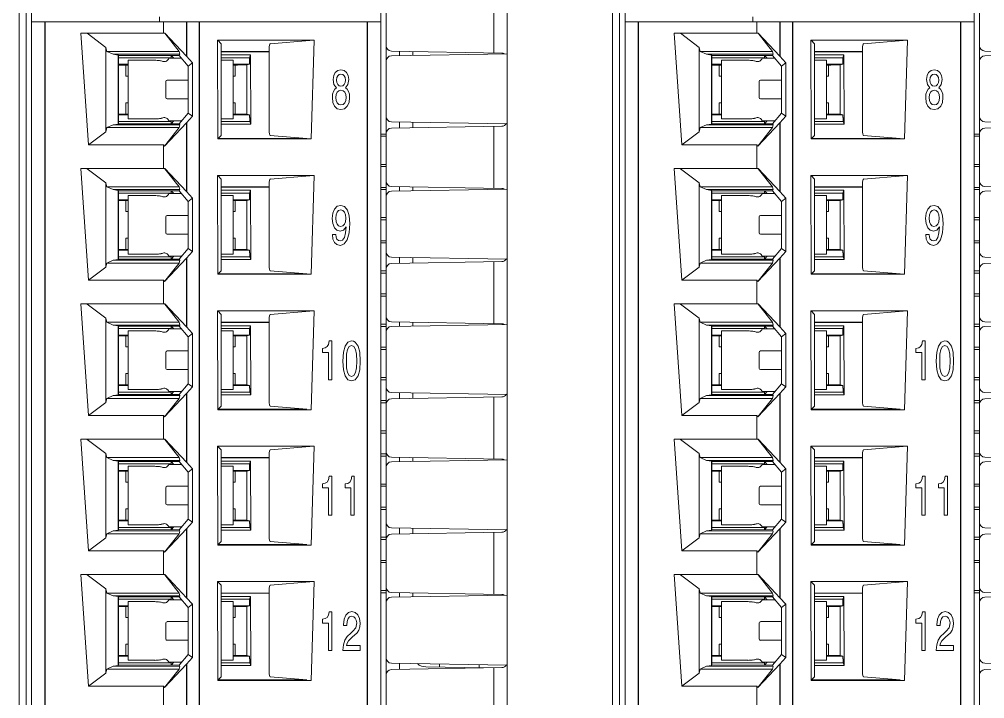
# Model space of a CAD drawing. Header units: inches. Extents: x 0 to 316, y -1 to 150.
# Drawn here: x 252.655 to 253.0121, y 27.1854 to 27.4369 of the extents above; entities that cross this region are included whole.
import ezdxf
from ezdxf.enums import TextEntityAlignment as Align

# ---------------------------------------------------------------- set-up
doc = ezdxf.new("R2010")
doc.units = ezdxf.units.IN
doc.header["$MEASUREMENT"] = 0
doc.linetypes.add('DASHED', pattern=[0.75, 0.5, -0.25])
doc.styles.add('Calibri', font='calibri.ttf')

# ---------------------------------------------------------------- blocks, each defined once
blk = doc.blocks.new('AB 5069-Module Base')
at = {"color": 7, "linetype": 'Continuous', "lineweight": 0}
for p, q in [((0, -2.5441), (0, 1.5018)), ((0.5315, -2.7444), (0.5315, 1.261)), ((0.5236, 1.2413), (0.5236, -2.3752)), ((0.0079, -2.3752), (0.0079, 1.226)), ((0.7102, -2.3206), (0.7102, 1.1867)), ((0.8661, -0.3006), (0.8661, -1.4427)), ((0.6906, -0.3212), (0.6906, -0.4127)), ((0.0079, -0.367), (0.5236, -0.367)), ((0.1965, -0.367), (0.1965, -0.3592)), ((0.2028, -0.367), (0.2028, -0.3835)), ((0.0806, -0.3835), (0.2028, -0.3835)), ((0.0917, -0.5487), (0.0806, -0.3835)), ((0.0898, -0.3838), (0.1175, -0.4047)), ((0.2028, -0.3835), (0.2048, -0.3834)), ((0.2259, -0.4108), (0.2046, -0.3838)), ((0.2048, -0.3834), (0.2368, -0.4177)), ((0.2824, -0.3937), (0.4254, -0.3937)), ((0.2828, -0.5399), (0.2824, -0.3937)), ((0.2829, -0.3941), (0.2879, -0.3992)), ((0.2879, -0.3992), (0.2879, -0.5347)), ((0.3604, -0.3991), (0.4186, -0.3943)), ((0.4186, -0.3943), (0.4108, -0.3941)), ((0.4186, -0.3943), (0.4186, -0.3943)), ((0.4254, -0.3937), (0.421, -0.5399)), ((0.1175, -0.4047), (0.1189, -0.4108)), ((0.1175, -0.5292), (0.1175, -0.4047)), ((0.2259, -0.4108), (0.1189, -0.4108)), ((0.1189, -0.4108), (0.1283, -0.4148)), ((0.2269, -0.4148), (0.2259, -0.4108)), ((0.3588, -0.4108), (0.2879, -0.4108)), ((0.3588, -0.4112), (0.2879, -0.4112)), ((0.3588, -0.4069), (0.3588, -0.527)), ((0.5392, -0.41), (0.7025, -0.4129)), ((0.5512, -0.4168), (0.5512, -0.4102)), ((0.5709, -0.4106), (0.5709, -0.4165)), ((0.134, -0.4148), (0.1283, -0.4148)), ((0.1283, -0.4148), (0.1355, -0.4159)), ((0.2269, -0.4148), (0.134, -0.4148)), ((0.1361, -0.4164), (0.1355, -0.4159)), ((0.1355, -0.4159), (0.1355, -0.518)), ((0.1361, -0.4164), (0.2256, -0.4164)), ((0.1361, -0.5176), (0.1361, -0.4164)), ((0.2142, -0.42), (0.1361, -0.42)), ((0.1504, -0.4239), (0.1506, -0.4236)), ((0.1504, -0.51), (0.1504, -0.4239)), ((0.1896, -0.4236), (0.1506, -0.4236)), ((0.2292, -0.4207), (0.2104, -0.4207)), ((0.2179, -0.4207), (0.2142, -0.4165)), ((0.2142, -0.4165), (0.2142, -0.42)), ((0.2256, -0.4164), (0.2269, -0.4148)), ((0.2391, -0.4323), (0.2256, -0.4164)), ((0.2454, -0.4275), (0.2368, -0.4177)), ((0.2391, -0.4323), (0.2454, -0.4275)), ((0.2454, -0.4275), (0.2453, -0.5063)), ((0.2879, -0.4158), (0.3313, -0.4158)), ((0.3298, -0.42), (0.2879, -0.42)), ((0.3053, -0.4236), (0.2879, -0.4236)), ((0.3053, -0.4236), (0.3055, -0.4239)), ((0.3055, -0.4239), (0.3055, -0.51)), ((0.3298, -0.4257), (0.3296, -0.4296)), ((0.3313, -0.4158), (0.3298, -0.42)), ((0.3298, -0.4257), (0.3298, -0.42)), ((0.3313, -0.4158), (0.3315, -0.518)), ((0.7102, -0.414), (0.5392, -0.417)), ((0.1504, -0.4296), (0.1361, -0.4296)), ((0.1361, -0.4307), (0.1441, -0.4307)), ((0.1504, -0.4307), (0.1472, -0.4307)), ((0.1472, -0.4307), (0.1472, -0.4472)), ((0.2391, -0.5017), (0.2391, -0.4323)), ((0.3296, -0.4296), (0.3055, -0.4296)), ((0.3087, -0.4307), (0.3055, -0.4307)), ((0.3087, -0.4307), (0.3087, -0.4472)), ((0.3118, -0.4307), (0.3255, -0.4306)), ((0.3255, -0.4306), (0.3296, -0.4296)), ((0.3255, -0.5032), (0.3255, -0.4306)), ((0.4564, -0.4417), (0.4542, -0.4463)), ((0.46, -0.4386), (0.4564, -0.4417)), ((0.4648, -0.4375), (0.46, -0.4386)), ((0.4696, -0.4386), (0.4648, -0.4375)), ((0.4732, -0.4417), (0.4696, -0.4386)), ((0.4755, -0.4463), (0.4732, -0.4417)), ((0.1472, -0.4472), (0.1504, -0.4472)), ((0.2063, -0.455), (0.2063, -0.4788)), ((0.2391, -0.4531), (0.2082, -0.4531)), ((0.3055, -0.4472), (0.3087, -0.4472)), ((0.4542, -0.4463), (0.4534, -0.4522)), ((0.4534, -0.4522), (0.4545, -0.4595)), ((0.4584, -0.4528), (0.4588, -0.4492)), ((0.4588, -0.4565), (0.4584, -0.4528)), ((0.4588, -0.4492), (0.4601, -0.4464)), ((0.4601, -0.4464), (0.4621, -0.4447)), ((0.4621, -0.4447), (0.4648, -0.444)), ((0.4648, -0.444), (0.4675, -0.4447)), ((0.4675, -0.4447), (0.4696, -0.4464)), ((0.4696, -0.4464), (0.4708, -0.4492)), ((0.4708, -0.4492), (0.4713, -0.4528)), ((0.4713, -0.4528), (0.4708, -0.4565)), ((0.4751, -0.4595), (0.4764, -0.4522)), ((0.4764, -0.4522), (0.4755, -0.4463)), ((0.4536, -0.4697), (0.4524, -0.4737)), ((0.4555, -0.4665), (0.4536, -0.4697)), ((0.4545, -0.4595), (0.4583, -0.4642)), ((0.4583, -0.4642), (0.4555, -0.4665)), ((0.4601, -0.4594), (0.4588, -0.4565)), ((0.4592, -0.4707), (0.4616, -0.4686)), ((0.4621, -0.4612), (0.4601, -0.4594)), ((0.4616, -0.4686), (0.4648, -0.4679)), ((0.4648, -0.4619), (0.4621, -0.4612)), ((0.4675, -0.4613), (0.4648, -0.4619)), ((0.4648, -0.4679), (0.468, -0.4686)), ((0.4695, -0.4594), (0.4675, -0.4613)), ((0.468, -0.4686), (0.4704, -0.4707)), ((0.4708, -0.4565), (0.4695, -0.4594)), ((0.4715, -0.4642), (0.4751, -0.4595)), ((0.4741, -0.4665), (0.4715, -0.4642)), ((0.476, -0.4697), (0.4741, -0.4665)), ((0.4772, -0.4737), (0.476, -0.4697)), ((0.2391, -0.4807), (0.2082, -0.4807)), ((0.4524, -0.4737), (0.4521, -0.4785)), ((0.4521, -0.4785), (0.4529, -0.4859)), ((0.4572, -0.4784), (0.4577, -0.474)), ((0.4577, -0.4831), (0.4572, -0.4784)), ((0.4577, -0.474), (0.4592, -0.4707)), ((0.4592, -0.4866), (0.4577, -0.4831)), ((0.4704, -0.4707), (0.4719, -0.474)), ((0.4719, -0.4831), (0.4704, -0.4866)), ((0.4719, -0.474), (0.4725, -0.4784)), ((0.4725, -0.4784), (0.4719, -0.4831)), ((0.4767, -0.4859), (0.4776, -0.4785)), ((0.4776, -0.4785), (0.4772, -0.4737)), ((0.1472, -0.4866), (0.1504, -0.4866)), ((0.1472, -0.4866), (0.1472, -0.5031)), ((0.3087, -0.4866), (0.3055, -0.4866)), ((0.3087, -0.5031), (0.3087, -0.4866)), ((0.4529, -0.4859), (0.4554, -0.4916)), ((0.4554, -0.4916), (0.4594, -0.4952)), ((0.4616, -0.4889), (0.4592, -0.4866)), ((0.4594, -0.4952), (0.4648, -0.4965)), ((0.4648, -0.4896), (0.4616, -0.4889)), ((0.468, -0.4889), (0.4648, -0.4896)), ((0.4648, -0.4965), (0.4702, -0.4952)), ((0.4704, -0.4866), (0.468, -0.4889)), ((0.4702, -0.4952), (0.4742, -0.4916)), ((0.4742, -0.4916), (0.4767, -0.4859)), ((0.1361, -0.5031), (0.1441, -0.5031)), ((0.1504, -0.5042), (0.1361, -0.5042)), ((0.1472, -0.5031), (0.1504, -0.5031)), ((0.1506, -0.5102), (0.1504, -0.51)), ((0.1506, -0.5102), (0.1896, -0.5102)), ((0.2293, -0.5132), (0.2104, -0.5132)), ((0.2142, -0.5174), (0.2179, -0.5132)), ((0.2256, -0.5176), (0.2391, -0.5017)), ((0.2368, -0.5159), (0.2453, -0.5063)), ((0.2453, -0.5063), (0.2391, -0.5017)), ((0.3053, -0.5102), (0.2879, -0.5102)), ((0.3055, -0.51), (0.3053, -0.5102)), ((0.3055, -0.5031), (0.3087, -0.5031)), ((0.3298, -0.5042), (0.3055, -0.5042)), ((0.3118, -0.5031), (0.3255, -0.5032)), ((0.3298, -0.5042), (0.3255, -0.5032)), ((0.33, -0.5139), (0.33, -0.5082)), ((0.1189, -0.5232), (0.1175, -0.5292)), ((0.1283, -0.5191), (0.1189, -0.5232)), ((0.1189, -0.5232), (0.2259, -0.5232)), ((0.1283, -0.5191), (0.1355, -0.518)), ((0.2269, -0.5192), (0.1283, -0.5191)), ((0.1355, -0.518), (0.1361, -0.5176)), ((0.2142, -0.5139), (0.1361, -0.5139)), ((0.1361, -0.5176), (0.2256, -0.5176)), ((0.2042, -0.5506), (0.2368, -0.5159)), ((0.2259, -0.5232), (0.2042, -0.5506)), ((0.2142, -0.5139), (0.2142, -0.5174)), ((0.2256, -0.5176), (0.2269, -0.5192)), ((0.2269, -0.5192), (0.2259, -0.5232)), ((0.33, -0.5139), (0.2879, -0.5139)), ((0.3315, -0.518), (0.2879, -0.518)), ((0.3315, -0.518), (0.33, -0.5139)), ((0.7102, -0.5175), (0.5392, -0.5145)), ((0.7025, -0.521), (0.5392, -0.5239)), ((0.5512, -0.5237), (0.5512, -0.5147)), ((0.5709, -0.5151), (0.5709, -0.5233)), ((0.6906, -0.5212), (0.6906, -0.6127)), ((0.1175, -0.5292), (0.0917, -0.5487)), ((0.2828, -0.5399), (0.421, -0.5399)), ((0.2834, -0.5393), (0.2879, -0.5347)), ((0.4113, -0.5393), (0.2834, -0.5393)), ((0.4142, -0.5393), (0.3604, -0.5349)), ((0.5315, -0.5327), (0.5236, -0.5327)), ((0.5236, -0.536), (0.5315, -0.536)), ((0.0917, -0.5487), (0.2028, -0.5487)), ((0.2042, -0.5506), (0.2028, -0.5487)), ((0.2028, -0.5487), (0.2028, -0.5835)), ((0.0806, -0.5835), (0.2028, -0.5835)), ((0.0917, -0.7487), (0.0806, -0.5835)), ((0.0898, -0.5838), (0.1175, -0.6047)), ((0.2028, -0.5835), (0.2048, -0.5834)), ((0.2259, -0.6108), (0.2046, -0.5838)), ((0.2048, -0.5834), (0.2368, -0.6177)), ((0.5315, -0.5774), (0.5236, -0.5774)), ((0.5236, -0.5807), (0.5315, -0.5807)), ((0.2824, -0.5937), (0.4254, -0.5937)), ((0.2828, -0.7399), (0.2824, -0.5937)), ((0.2829, -0.5941), (0.2879, -0.5992)), ((0.3604, -0.5991), (0.4186, -0.5943)), ((0.4186, -0.5943), (0.4108, -0.5941)), ((0.4186, -0.5943), (0.4186, -0.5943)), ((0.4254, -0.5937), (0.421, -0.7399)), ((0.1175, -0.6047), (0.1189, -0.6108)), ((0.1175, -0.7292), (0.1175, -0.6047)), ((0.2259, -0.6108), (0.1189, -0.6108)), ((0.1189, -0.6108), (0.1283, -0.6148)), ((0.2269, -0.6148), (0.2259, -0.6108)), ((0.2879, -0.5992), (0.2879, -0.7347)), ((0.3588, -0.6108), (0.2879, -0.6108)), ((0.2879, -0.6112), (0.3588, -0.6112)), ((0.3588, -0.6069), (0.3588, -0.727)), ((0.5236, -0.6114), (0.5315, -0.6114)), ((0.5392, -0.61), (0.7025, -0.6129)), ((0.5512, -0.6168), (0.5512, -0.6102)), ((0.5709, -0.6106), (0.5709, -0.6165)), ((0.1283, -0.6148), (0.134, -0.6148)), ((0.1283, -0.6148), (0.1355, -0.6159)), ((0.134, -0.6148), (0.2269, -0.6148)), ((0.1361, -0.6164), (0.1355, -0.6159)), ((0.1355, -0.6159), (0.1355, -0.718)), ((0.1361, -0.6164), (0.2256, -0.6164)), ((0.1361, -0.7176), (0.1361, -0.6164)), ((0.2142, -0.62), (0.1361, -0.62)), ((0.1504, -0.6239), (0.1506, -0.6236)), ((0.1504, -0.71), (0.1504, -0.6239)), ((0.1896, -0.6236), (0.1506, -0.6236)), ((0.2292, -0.6207), (0.2104, -0.6207)), ((0.2179, -0.6207), (0.2142, -0.6165)), ((0.2142, -0.6165), (0.2142, -0.62)), ((0.2256, -0.6164), (0.2269, -0.6148)), ((0.2391, -0.6323), (0.2256, -0.6164)), ((0.2454, -0.6275), (0.2368, -0.6177)), ((0.2879, -0.6158), (0.3313, -0.6158)), ((0.3298, -0.62), (0.2879, -0.62)), ((0.3053, -0.6236), (0.2879, -0.6236)), ((0.3053, -0.6236), (0.3055, -0.6239)), ((0.3055, -0.6239), (0.3055, -0.71)), ((0.3296, -0.6296), (0.3298, -0.6257)), ((0.3298, -0.62), (0.3313, -0.6158)), ((0.3298, -0.6257), (0.3298, -0.62)), ((0.3313, -0.6158), (0.3315, -0.718)), ((0.5236, -0.6148), (0.5315, -0.6148)), ((0.7102, -0.614), (0.5392, -0.617)), ((0.1504, -0.6296), (0.1361, -0.6296)), ((0.1361, -0.6307), (0.1441, -0.6307)), ((0.1504, -0.6307), (0.1472, -0.6307)), ((0.1472, -0.6307), (0.1472, -0.6472)), ((0.2391, -0.6323), (0.2454, -0.6275)), ((0.2391, -0.7017), (0.2391, -0.6323)), ((0.2454, -0.6275), (0.2453, -0.7063)), ((0.3296, -0.6296), (0.3055, -0.6296)), ((0.3087, -0.6307), (0.3055, -0.6307)), ((0.3087, -0.6307), (0.3087, -0.6472)), ((0.3118, -0.6307), (0.3255, -0.6306)), ((0.3255, -0.6306), (0.3296, -0.6296)), ((0.3255, -0.6306), (0.3255, -0.7032)), ((0.4592, -0.6394), (0.4552, -0.6434)), ((0.4644, -0.638), (0.4592, -0.6394)), ((0.4701, -0.6398), (0.4644, -0.638)), ((0.4743, -0.6449), (0.4701, -0.6398)), ((0.1472, -0.6472), (0.1504, -0.6472)), ((0.2063, -0.655), (0.2063, -0.6788)), ((0.2391, -0.6531), (0.2082, -0.6531)), ((0.3055, -0.6472), (0.3087, -0.6472)), ((0.4527, -0.6494), (0.4518, -0.6572)), ((0.4552, -0.6434), (0.4527, -0.6494)), ((0.457, -0.6571), (0.4575, -0.6519)), ((0.4575, -0.6519), (0.459, -0.648)), ((0.459, -0.648), (0.4614, -0.6454)), ((0.4614, -0.6454), (0.4644, -0.6445)), ((0.4644, -0.6445), (0.4675, -0.6454)), ((0.4675, -0.6454), (0.4699, -0.648)), ((0.4699, -0.648), (0.4714, -0.6519)), ((0.4714, -0.6519), (0.472, -0.657)), ((0.4769, -0.6534), (0.4743, -0.6449)), ((0.4778, -0.665), (0.4769, -0.6534)), ((0.4518, -0.6572), (0.4527, -0.665)), ((0.4527, -0.665), (0.4551, -0.671)), ((0.4575, -0.6622), (0.457, -0.6571)), ((0.459, -0.666), (0.4575, -0.6622)), ((0.4613, -0.6684), (0.459, -0.666)), ((0.4642, -0.6692), (0.4613, -0.6684)), ((0.4675, -0.6684), (0.4642, -0.6692)), ((0.4699, -0.666), (0.4675, -0.6684)), ((0.4686, -0.6745), (0.4725, -0.6697)), ((0.4714, -0.6622), (0.4699, -0.666)), ((0.472, -0.657), (0.4714, -0.6622)), ((0.4725, -0.6697), (0.4716, -0.6788)), ((0.4769, -0.6788), (0.4778, -0.665)), ((0.5315, -0.6561), (0.5236, -0.6561)), ((0.5236, -0.6594), (0.5315, -0.6594)), ((0.2391, -0.6807), (0.2082, -0.6807)), ((0.457, -0.6813), (0.4522, -0.6813)), ((0.4522, -0.6813), (0.453, -0.6879)), ((0.4551, -0.671), (0.4588, -0.6747)), ((0.4575, -0.6852), (0.457, -0.6813)), ((0.4588, -0.6747), (0.4636, -0.6761)), ((0.4636, -0.6761), (0.4686, -0.6745)), ((0.4716, -0.6788), (0.4699, -0.6853)), ((0.4741, -0.6889), (0.4769, -0.6788)), ((0.1504, -0.6866), (0.1472, -0.6866)), ((0.1472, -0.6866), (0.1472, -0.7031)), ((0.3087, -0.6866), (0.3055, -0.6866)), ((0.3087, -0.7031), (0.3087, -0.6866)), ((0.453, -0.6879), (0.4552, -0.6928)), ((0.4552, -0.6928), (0.4589, -0.6959)), ((0.4589, -0.688), (0.4575, -0.6852)), ((0.461, -0.6898), (0.4589, -0.688)), ((0.4589, -0.6959), (0.4637, -0.6971)), ((0.4637, -0.6904), (0.461, -0.6898)), ((0.4673, -0.6892), (0.4637, -0.6904)), ((0.4637, -0.6971), (0.4668, -0.6965)), ((0.4668, -0.6965), (0.4697, -0.695)), ((0.4699, -0.6853), (0.4673, -0.6892)), ((0.4697, -0.695), (0.4741, -0.6889)), ((0.5236, -0.6902), (0.5315, -0.6902)), ((0.5236, -0.6935), (0.5315, -0.6935)), ((0.1361, -0.7031), (0.1441, -0.7031)), ((0.1504, -0.7042), (0.1361, -0.7042)), ((0.1472, -0.7031), (0.1504, -0.7031)), ((0.1506, -0.7102), (0.1504, -0.71)), ((0.1506, -0.7102), (0.1896, -0.7102)), ((0.2256, -0.7176), (0.2391, -0.7017)), ((0.2368, -0.7159), (0.2453, -0.7063)), ((0.2453, -0.7063), (0.2391, -0.7017)), ((0.2879, -0.7102), (0.3053, -0.7102)), ((0.3055, -0.71), (0.3053, -0.7102)), ((0.3055, -0.7031), (0.3087, -0.7031)), ((0.3298, -0.7042), (0.3055, -0.7042)), ((0.3118, -0.7031), (0.3255, -0.7032)), ((0.3255, -0.7032), (0.3298, -0.7042)), ((0.33, -0.7139), (0.33, -0.7082)), ((0.1189, -0.7232), (0.1175, -0.7292)), ((0.1283, -0.7191), (0.1189, -0.7232)), ((0.2259, -0.7232), (0.1189, -0.7232)), ((0.1283, -0.7191), (0.1355, -0.718)), ((0.2269, -0.7192), (0.1283, -0.7191)), ((0.1355, -0.718), (0.1361, -0.7176)), ((0.2142, -0.7139), (0.1361, -0.7139)), ((0.1361, -0.7176), (0.2256, -0.7176)), ((0.2368, -0.7159), (0.2042, -0.7506)), ((0.2259, -0.7232), (0.2042, -0.7506)), ((0.2293, -0.7132), (0.2104, -0.7132)), ((0.2142, -0.7174), (0.2179, -0.7132)), ((0.2142, -0.7139), (0.2142, -0.7174)), ((0.2256, -0.7176), (0.2269, -0.7192)), ((0.2269, -0.7192), (0.2259, -0.7232)), ((0.33, -0.7139), (0.2879, -0.7139)), ((0.3315, -0.718), (0.2879, -0.718)), ((0.3315, -0.718), (0.33, -0.7139)), ((0.7102, -0.7175), (0.5392, -0.7145)), ((0.7025, -0.721), (0.5392, -0.7239)), ((0.5512, -0.7237), (0.5512, -0.7147)), ((0.5709, -0.7151), (0.5709, -0.7233)), ((0.6906, -0.7212), (0.6906, -0.8127)), ((0.1175, -0.7292), (0.0917, -0.7487)), ((0.2828, -0.7399), (0.421, -0.7399)), ((0.2834, -0.7393), (0.2879, -0.7347)), ((0.4113, -0.7393), (0.2834, -0.7393)), ((0.4142, -0.7393), (0.3604, -0.7349)), ((0.5315, -0.7348), (0.5236, -0.7348)), ((0.5236, -0.7382), (0.5315, -0.7382)), ((0.0917, -0.7487), (0.2028, -0.7487)), ((0.2042, -0.7506), (0.2028, -0.7487)), ((0.2028, -0.7487), (0.2028, -0.7835)), ((0.5236, -0.7689), (0.5315, -0.7689)), ((0.0806, -0.7835), (0.2028, -0.7835)), ((0.0917, -0.9487), (0.0806, -0.7835)), ((0.0898, -0.7838), (0.1175, -0.8047)), ((0.2028, -0.7835), (0.2048, -0.7834)), ((0.2259, -0.8108), (0.2046, -0.7838)), ((0.2048, -0.7834), (0.2368, -0.8177)), ((0.5236, -0.7722), (0.5315, -0.7722)), ((0.2824, -0.7937), (0.4254, -0.7937)), ((0.2828, -0.9399), (0.2824, -0.7937)), ((0.2829, -0.7941), (0.2879, -0.7992)), ((0.3604, -0.7991), (0.4186, -0.7943)), ((0.4186, -0.7943), (0.4108, -0.7941)), ((0.4186, -0.7943), (0.4186, -0.7943)), ((0.4254, -0.7937), (0.421, -0.9399)), ((0.1175, -0.8047), (0.1189, -0.8108)), ((0.1175, -0.9292), (0.1175, -0.8047)), ((0.2259, -0.8108), (0.1189, -0.8108)), ((0.1189, -0.8108), (0.1283, -0.8148)), ((0.2269, -0.8148), (0.2259, -0.8108)), ((0.2879, -0.7992), (0.2879, -0.9347)), ((0.3588, -0.8108), (0.2879, -0.8108)), ((0.2879, -0.8112), (0.3588, -0.8112)), ((0.3588, -0.8069), (0.3588, -0.927)), ((0.5392, -0.81), (0.7025, -0.8129)), ((0.5512, -0.8168), (0.5512, -0.8102)), ((0.5709, -0.8106), (0.5709, -0.8165)), ((0.1283, -0.8148), (0.134, -0.8148)), ((0.1283, -0.8148), (0.1355, -0.8159)), ((0.134, -0.8148), (0.2269, -0.8148)), ((0.1361, -0.8164), (0.1355, -0.8159)), ((0.1355, -0.8159), (0.1355, -0.918)), ((0.1361, -0.8164), (0.2256, -0.8164)), ((0.1361, -0.9176), (0.1361, -0.8164)), ((0.2142, -0.82), (0.1361, -0.82)), ((0.1504, -0.8239), (0.1506, -0.8236)), ((0.1504, -0.91), (0.1504, -0.8239)), ((0.1896, -0.8236), (0.1506, -0.8236)), ((0.2292, -0.8207), (0.2104, -0.8207)), ((0.2179, -0.8207), (0.2142, -0.8165)), ((0.2142, -0.8165), (0.2142, -0.82)), ((0.2256, -0.8164), (0.2269, -0.8148)), ((0.2391, -0.8323), (0.2256, -0.8164)), ((0.2454, -0.8275), (0.2368, -0.8177)), ((0.2879, -0.8158), (0.3313, -0.8158)), ((0.3298, -0.82), (0.2879, -0.82)), ((0.3053, -0.8236), (0.2879, -0.8236)), ((0.3053, -0.8236), (0.3055, -0.8239)), ((0.3055, -0.8239), (0.3055, -0.91)), ((0.3296, -0.8296), (0.3298, -0.8257)), ((0.3298, -0.82), (0.3313, -0.8158)), ((0.3298, -0.8257), (0.3298, -0.82)), ((0.3313, -0.8158), (0.3315, -0.918)), ((0.5315, -0.8136), (0.5236, -0.8136)), ((0.5236, -0.8169), (0.5315, -0.8169)), ((0.7102, -0.814), (0.5392, -0.817)), ((0.1504, -0.8296), (0.1361, -0.8296)), ((0.1361, -0.8307), (0.1441, -0.8307)), ((0.1504, -0.8307), (0.1472, -0.8307)), ((0.1472, -0.8307), (0.1472, -0.8472)), ((0.2391, -0.8323), (0.2454, -0.8275)), ((0.2391, -0.9017), (0.2391, -0.8323)), ((0.2454, -0.8275), (0.2453, -0.9063)), ((0.3296, -0.8296), (0.3055, -0.8296)), ((0.3087, -0.8307), (0.3055, -0.8307)), ((0.3087, -0.8307), (0.3087, -0.8472)), ((0.3118, -0.8307), (0.3255, -0.8306)), ((0.3255, -0.8306), (0.3296, -0.8296)), ((0.3255, -0.8306), (0.3255, -0.9032)), ((0.4475, -0.8384), (0.4465, -0.8434)), ((0.4511, -0.8384), (0.4475, -0.8384)), ((0.4511, -0.8958), (0.4511, -0.8384)), ((0.4749, -0.8403), (0.4709, -0.8459)), ((0.4805, -0.8384), (0.4749, -0.8403)), ((0.4834, -0.8389), (0.4805, -0.8384)), ((0.486, -0.8404), (0.4834, -0.8389)), ((0.49, -0.8459), (0.486, -0.8404)), ((0.1472, -0.8472), (0.1504, -0.8472)), ((0.2063, -0.855), (0.2063, -0.8788)), ((0.2391, -0.8531), (0.2082, -0.8531)), ((0.3055, -0.8472), (0.3087, -0.8472)), ((0.4417, -0.8487), (0.4376, -0.8494)), ((0.4376, -0.8494), (0.4376, -0.8552)), ((0.4376, -0.8552), (0.4463, -0.8552)), ((0.4446, -0.8468), (0.4417, -0.8487)), ((0.4465, -0.8434), (0.4446, -0.8468)), ((0.4463, -0.8552), (0.4463, -0.8958)), ((0.4685, -0.8551), (0.4677, -0.868)), ((0.4709, -0.8459), (0.4685, -0.8551)), ((0.4732, -0.8579), (0.4745, -0.8508)), ((0.4745, -0.8508), (0.4769, -0.8466)), ((0.4769, -0.8466), (0.4805, -0.8451)), ((0.4805, -0.8451), (0.484, -0.8466)), ((0.484, -0.8466), (0.4864, -0.8508)), ((0.4864, -0.8508), (0.4877, -0.8579)), ((0.4925, -0.8551), (0.49, -0.8459)), ((0.4933, -0.868), (0.4925, -0.8551)), ((0.5236, -0.8477), (0.5315, -0.8477)), ((0.5236, -0.851), (0.5315, -0.851)), ((0.4677, -0.868), (0.4685, -0.8808)), ((0.4728, -0.868), (0.4732, -0.8579)), ((0.4732, -0.8781), (0.4728, -0.868)), ((0.4877, -0.8579), (0.4882, -0.868)), ((0.4882, -0.868), (0.4877, -0.8781)), ((0.4925, -0.8808), (0.4933, -0.868)), ((0.2391, -0.8807), (0.2082, -0.8807)), ((0.4685, -0.8808), (0.4709, -0.89)), ((0.4745, -0.8851), (0.4732, -0.8781)), ((0.4877, -0.8781), (0.4864, -0.8851)), ((0.49, -0.89), (0.4925, -0.8808)), ((0.1504, -0.8866), (0.1472, -0.8866)), ((0.1472, -0.8866), (0.1472, -0.9031)), ((0.3087, -0.8866), (0.3055, -0.8866)), ((0.3087, -0.9031), (0.3087, -0.8866)), ((0.4463, -0.8958), (0.4511, -0.8958)), ((0.4709, -0.89), (0.4749, -0.8956)), ((0.4769, -0.8894), (0.4745, -0.8851)), ((0.4749, -0.8956), (0.4805, -0.8974)), ((0.4805, -0.8907), (0.4769, -0.8894)), ((0.484, -0.8894), (0.4805, -0.8907)), ((0.4805, -0.8974), (0.486, -0.8956)), ((0.4864, -0.8851), (0.484, -0.8894)), ((0.486, -0.8956), (0.49, -0.89)), ((0.5315, -0.8923), (0.5236, -0.8923)), ((0.5236, -0.8956), (0.5315, -0.8956)), ((0.1361, -0.9031), (0.1441, -0.9031)), ((0.1504, -0.9042), (0.1361, -0.9042)), ((0.1472, -0.9031), (0.1504, -0.9031)), ((0.1506, -0.9102), (0.1504, -0.91)), ((0.1506, -0.9102), (0.1896, -0.9102)), ((0.2256, -0.9176), (0.2391, -0.9017)), ((0.2368, -0.9159), (0.2453, -0.9063)), ((0.2453, -0.9063), (0.2391, -0.9017)), ((0.2879, -0.9102), (0.3053, -0.9102)), ((0.3055, -0.91), (0.3053, -0.9102)), ((0.3055, -0.9031), (0.3087, -0.9031)), ((0.3298, -0.9042), (0.3055, -0.9042)), ((0.3118, -0.9031), (0.3255, -0.9032)), ((0.3255, -0.9032), (0.3298, -0.9042)), ((0.33, -0.9139), (0.33, -0.9082)), ((0.1189, -0.9232), (0.1175, -0.9292)), ((0.1283, -0.9191), (0.1189, -0.9232)), ((0.1189, -0.9232), (0.2259, -0.9232)), ((0.1283, -0.9191), (0.1355, -0.918)), ((0.2269, -0.9192), (0.1283, -0.9191)), ((0.1355, -0.918), (0.1361, -0.9176)), ((0.2142, -0.9139), (0.1361, -0.9139)), ((0.1361, -0.9176), (0.2256, -0.9176)), ((0.2042, -0.9506), (0.2368, -0.9159)), ((0.2259, -0.9232), (0.2042, -0.9506)), ((0.2293, -0.9132), (0.2104, -0.9132)), ((0.2142, -0.9174), (0.2179, -0.9132)), ((0.2142, -0.9139), (0.2142, -0.9174)), ((0.2256, -0.9176), (0.2269, -0.9192)), ((0.2269, -0.9192), (0.2259, -0.9232)), ((0.33, -0.9139), (0.2879, -0.9139)), ((0.3315, -0.918), (0.2879, -0.918)), ((0.3315, -0.918), (0.33, -0.9139)), ((0.5236, -0.9264), (0.5315, -0.9264)), ((0.7102, -0.9175), (0.5392, -0.9145)), ((0.7025, -0.921), (0.5392, -0.9239)), ((0.5512, -0.9237), (0.5512, -0.9147)), ((0.5709, -0.9151), (0.5709, -0.9233)), ((0.6906, -0.9212), (0.6906, -1.0127)), ((0.1175, -0.9292), (0.0917, -0.9487)), ((0.2828, -0.9399), (0.421, -0.9399)), ((0.2834, -0.9393), (0.2879, -0.9347)), ((0.4113, -0.9393), (0.2834, -0.9393)), ((0.4142, -0.9393), (0.3604, -0.9349)), ((0.5236, -0.9297), (0.5315, -0.9297)), ((0.0917, -0.9487), (0.2028, -0.9487)), ((0.2042, -0.9506), (0.2028, -0.9487)), ((0.2028, -0.9487), (0.2028, -0.9835)), ((0.0806, -0.9835), (0.2028, -0.9835)), ((0.0917, -1.1487), (0.0806, -0.9835)), ((0.0898, -0.9838), (0.1175, -1.0047)), ((0.2028, -0.9835), (0.2048, -0.9834)), ((0.2259, -1.0108), (0.2046, -0.9838)), ((0.2048, -0.9834), (0.2368, -1.0177)), ((0.5315, -0.9711), (0.5236, -0.9711)), ((0.5236, -0.9744), (0.5315, -0.9744)), ((0.2824, -0.9937), (0.4254, -0.9937)), ((0.2828, -1.1399), (0.2824, -0.9937)), ((0.2829, -0.9941), (0.2879, -0.9992)), ((0.3604, -0.9991), (0.4186, -0.9943)), ((0.4186, -0.9943), (0.4108, -0.9941)), ((0.4186, -0.9943), (0.4186, -0.9943)), ((0.4254, -0.9937), (0.421, -1.1399)), ((0.1175, -1.0047), (0.1189, -1.0108)), ((0.1175, -1.1292), (0.1175, -1.0047)), ((0.2259, -1.0108), (0.1189, -1.0108)), ((0.1189, -1.0108), (0.1283, -1.0148)), ((0.2269, -1.0148), (0.2259, -1.0108)), ((0.2879, -0.9992), (0.2879, -1.1347)), ((0.3588, -1.0108), (0.2879, -1.0108)), ((0.2879, -1.0112), (0.3588, -1.0112)), ((0.3588, -1.0069), (0.3588, -1.127)), ((0.5236, -1.0051), (0.5315, -1.0051)), ((0.5236, -1.0085), (0.5315, -1.0085)), ((0.5392, -1.01), (0.7025, -1.0129)), ((0.5512, -1.0168), (0.5512, -1.0102)), ((0.5709, -1.0106), (0.5709, -1.0165)), ((0.1283, -1.0148), (0.134, -1.0148)), ((0.1283, -1.0148), (0.1355, -1.0159)), ((0.134, -1.0148), (0.2269, -1.0148)), ((0.1361, -1.0164), (0.1355, -1.0159)), ((0.1355, -1.0159), (0.1355, -1.118)), ((0.1361, -1.0164), (0.2256, -1.0164)), ((0.1361, -1.1176), (0.1361, -1.0164)), ((0.2142, -1.02), (0.1361, -1.02)), ((0.1504, -1.0239), (0.1506, -1.0236)), ((0.1504, -1.11), (0.1504, -1.0239)), ((0.1896, -1.0236), (0.1506, -1.0236)), ((0.2292, -1.0207), (0.2104, -1.0207)), ((0.2179, -1.0207), (0.2142, -1.0165)), ((0.2142, -1.0165), (0.2142, -1.02)), ((0.2256, -1.0164), (0.2269, -1.0148)), ((0.2391, -1.0323), (0.2256, -1.0164)), ((0.2454, -1.0275), (0.2368, -1.0177)), ((0.2879, -1.0158), (0.3313, -1.0158)), ((0.3298, -1.02), (0.2879, -1.02)), ((0.3053, -1.0236), (0.2879, -1.0236)), ((0.3053, -1.0236), (0.3055, -1.0239)), ((0.3055, -1.0239), (0.3055, -1.11)), ((0.3296, -1.0296), (0.3298, -1.0257)), ((0.3298, -1.02), (0.3313, -1.0158)), ((0.3298, -1.0257), (0.3298, -1.02)), ((0.3313, -1.0158), (0.3315, -1.118)), ((0.7102, -1.014), (0.5392, -1.017)), ((0.1504, -1.0296), (0.1361, -1.0296)), ((0.1361, -1.0307), (0.1441, -1.0307)), ((0.1504, -1.0307), (0.1472, -1.0307)), ((0.1472, -1.0307), (0.1472, -1.0472)), ((0.2391, -1.0323), (0.2454, -1.0275)), ((0.2391, -1.1017), (0.2391, -1.0323)), ((0.2454, -1.0275), (0.2453, -1.1063)), ((0.3296, -1.0296), (0.3055, -1.0296)), ((0.3087, -1.0307), (0.3055, -1.0307)), ((0.3087, -1.0307), (0.3087, -1.0472)), ((0.3118, -1.0307), (0.3255, -1.0306)), ((0.3255, -1.0306), (0.3296, -1.0296)), ((0.3255, -1.0306), (0.3255, -1.1032)), ((0.4475, -1.0384), (0.4465, -1.0434)), ((0.4511, -1.0384), (0.4475, -1.0384)), ((0.4511, -1.0958), (0.4511, -1.0384)), ((0.4809, -1.0384), (0.4799, -1.0434)), ((0.4845, -1.0384), (0.4809, -1.0384)), ((0.4845, -1.0958), (0.4845, -1.0384)), ((0.1472, -1.0472), (0.1504, -1.0472)), ((0.2063, -1.055), (0.2063, -1.0788)), ((0.2391, -1.0531), (0.2082, -1.0531)), ((0.3055, -1.0472), (0.3087, -1.0472)), ((0.4417, -1.0487), (0.4376, -1.0494)), ((0.4376, -1.0494), (0.4376, -1.0552)), ((0.4376, -1.0552), (0.4463, -1.0552)), ((0.4446, -1.0468), (0.4417, -1.0487)), ((0.4465, -1.0434), (0.4446, -1.0468)), ((0.4463, -1.0552), (0.4463, -1.0958)), ((0.475, -1.0488), (0.471, -1.0494)), ((0.471, -1.0494), (0.471, -1.0552)), ((0.471, -1.0552), (0.4796, -1.0552)), ((0.478, -1.0468), (0.475, -1.0488)), ((0.4799, -1.0434), (0.478, -1.0468)), ((0.4796, -1.0552), (0.4796, -1.0958)), ((0.5315, -1.0498), (0.5236, -1.0498)), ((0.5236, -1.0531), (0.5315, -1.0531)), ((0.2391, -1.0807), (0.2082, -1.0807)), ((0.1504, -1.0866), (0.1472, -1.0866)), ((0.1472, -1.0866), (0.1472, -1.1031)), ((0.3087, -1.0866), (0.3055, -1.0866)), ((0.3087, -1.1031), (0.3087, -1.0866)), ((0.4463, -1.0958), (0.4511, -1.0958)), ((0.4796, -1.0958), (0.4845, -1.0958)), ((0.5236, -1.0839), (0.5315, -1.0839)), ((0.5236, -1.0872), (0.5315, -1.0872)), ((0.1361, -1.1031), (0.1441, -1.1031)), ((0.1361, -1.1042), (0.1504, -1.1042)), ((0.1472, -1.1031), (0.1504, -1.1031)), ((0.1506, -1.1102), (0.1504, -1.11)), ((0.1506, -1.1102), (0.1896, -1.1102)), ((0.2256, -1.1176), (0.2391, -1.1017)), ((0.2368, -1.1159), (0.2453, -1.1063)), ((0.2453, -1.1063), (0.2391, -1.1017)), ((0.2879, -1.1102), (0.3053, -1.1102)), ((0.3055, -1.11), (0.3053, -1.1102)), ((0.3055, -1.1031), (0.3087, -1.1031)), ((0.3055, -1.1042), (0.3298, -1.1042)), ((0.3118, -1.1031), (0.3255, -1.1032)), ((0.3255, -1.1032), (0.3298, -1.1042)), ((0.33, -1.1139), (0.33, -1.1082)), ((0.1189, -1.1232), (0.1175, -1.1292)), ((0.1283, -1.1191), (0.1189, -1.1232)), ((0.2259, -1.1232), (0.1189, -1.1232)), ((0.1283, -1.1191), (0.1355, -1.118)), ((0.2269, -1.1192), (0.1283, -1.1191)), ((0.1355, -1.118), (0.1361, -1.1176)), ((0.1361, -1.1139), (0.2156, -1.1139)), ((0.1361, -1.1176), (0.2256, -1.1176)), ((0.2368, -1.1159), (0.2042, -1.1506)), ((0.2259, -1.1232), (0.2042, -1.1506)), ((0.2293, -1.1132), (0.2104, -1.1132)), ((0.2142, -1.1174), (0.2179, -1.1132)), ((0.2162, -1.1132), (0.2142, -1.1155)), ((0.2142, -1.1155), (0.2142, -1.1174)), ((0.2256, -1.1176), (0.2269, -1.1192)), ((0.2269, -1.1192), (0.2259, -1.1232)), ((0.2879, -1.1139), (0.33, -1.1139)), ((0.3315, -1.118), (0.2879, -1.118)), ((0.3315, -1.118), (0.33, -1.1139)), ((0.7102, -1.1175), (0.5392, -1.1145)), ((0.7025, -1.121), (0.5392, -1.1239)), ((0.5512, -1.1237), (0.5512, -1.1147)), ((0.5709, -1.1151), (0.5709, -1.1233)), ((0.6906, -1.1212), (0.6906, -1.2127)), ((0.1175, -1.1292), (0.0917, -1.1487)), ((0.2828, -1.1399), (0.421, -1.1399)), ((0.2834, -1.1393), (0.2879, -1.1347)), ((0.4113, -1.1393), (0.2834, -1.1393)), ((0.4142, -1.1393), (0.3604, -1.1349)), ((0.5315, -1.1285), (0.5236, -1.1285)), ((0.5236, -1.1319), (0.5315, -1.1319)), ((0.0917, -1.1487), (0.2028, -1.1487)), ((0.2042, -1.1506), (0.2028, -1.1487)), ((0.2028, -1.1487), (0.2028, -1.1835)), ((0.5236, -1.1626), (0.5315, -1.1626)), ((0.5236, -1.1659), (0.5315, -1.1659)), ((0.0806, -1.1835), (0.2028, -1.1835)), ((0.0917, -1.3487), (0.0806, -1.1835)), ((0.2028, -1.1835), (0.2048, -1.1834)), ((0.2048, -1.1834), (0.2368, -1.2177)), ((0.0898, -1.1838), (0.1175, -1.2047)), ((0.2259, -1.2108), (0.2046, -1.1838)), ((0.2824, -1.1937), (0.4254, -1.1937)), ((0.2828, -1.3399), (0.2824, -1.1937)), ((0.2829, -1.1941), (0.2879, -1.1992)), ((0.3604, -1.1991), (0.4186, -1.1943)), ((0.4186, -1.1943), (0.4108, -1.1941)), ((0.4186, -1.1943), (0.4186, -1.1943)), ((0.4254, -1.1937), (0.421, -1.3399)), ((0.1175, -1.2047), (0.1189, -1.2108)), ((0.1175, -1.3292), (0.1175, -1.2047)), ((0.2259, -1.2108), (0.1189, -1.2108)), ((0.1189, -1.2108), (0.1283, -1.2148)), ((0.2269, -1.2148), (0.2259, -1.2108)), ((0.2879, -1.1992), (0.2879, -1.3347)), ((0.3588, -1.2108), (0.2879, -1.2108)), ((0.2879, -1.2112), (0.3588, -1.2112)), ((0.3588, -1.2069), (0.3588, -1.327)), ((0.5315, -1.2073), (0.5236, -1.2073)), ((0.5315, -1.2106), (0.5236, -1.2106)), ((0.5392, -1.21), (0.7025, -1.2129)), ((0.5512, -1.2168), (0.5512, -1.2102)), ((0.5709, -1.2106), (0.5709, -1.2165)), ((0.1283, -1.2148), (0.134, -1.2148)), ((0.1283, -1.2148), (0.1355, -1.2159)), ((0.134, -1.2148), (0.2269, -1.2148)), ((0.1361, -1.2164), (0.1355, -1.2159)), ((0.1355, -1.2159), (0.1355, -1.318)), ((0.1361, -1.2164), (0.2256, -1.2164)), ((0.1361, -1.3176), (0.1361, -1.2164)), ((0.2142, -1.22), (0.1361, -1.22)), ((0.1504, -1.2239), (0.1506, -1.2236)), ((0.1504, -1.31), (0.1504, -1.2239)), ((0.1896, -1.2236), (0.1506, -1.2236)), ((0.2292, -1.2207), (0.2104, -1.2207)), ((0.2179, -1.2207), (0.2142, -1.2165)), ((0.2142, -1.2165), (0.2142, -1.22)), ((0.2256, -1.2164), (0.2269, -1.2148)), ((0.2391, -1.2323), (0.2256, -1.2164)), ((0.2454, -1.2275), (0.2368, -1.2177)), ((0.2879, -1.2158), (0.3313, -1.2158)), ((0.3298, -1.22), (0.2879, -1.22)), ((0.3053, -1.2236), (0.2879, -1.2236)), ((0.3053, -1.2236), (0.3055, -1.2239)), ((0.3055, -1.2239), (0.3055, -1.31)), ((0.3296, -1.2296), (0.3298, -1.2257)), ((0.3298, -1.22), (0.3313, -1.2158)), ((0.3298, -1.2257), (0.3298, -1.22)), ((0.3313, -1.2158), (0.3315, -1.318)), ((0.7102, -1.214), (0.5392, -1.217)), ((0.1504, -1.2296), (0.1361, -1.2296)), ((0.1361, -1.2307), (0.1441, -1.2307)), ((0.1504, -1.2307), (0.1472, -1.2307)), ((0.1472, -1.2307), (0.1472, -1.2472)), ((0.2391, -1.2323), (0.2454, -1.2275)), ((0.2391, -1.3017), (0.2391, -1.2323)), ((0.2454, -1.2275), (0.2453, -1.3063)), ((0.3296, -1.2296), (0.3055, -1.2296)), ((0.3087, -1.2307), (0.3055, -1.2307)), ((0.3087, -1.2307), (0.3087, -1.2472)), ((0.3118, -1.2307), (0.3255, -1.2306)), ((0.3255, -1.2306), (0.3296, -1.2296)), ((0.3255, -1.2306), (0.3255, -1.3032)), ((0.4475, -1.2384), (0.4465, -1.2434)), ((0.4511, -1.2384), (0.4475, -1.2384)), ((0.4511, -1.2958), (0.4511, -1.2384)), ((0.4757, -1.2396), (0.4718, -1.2435)), ((0.4808, -1.2382), (0.4757, -1.2396)), ((0.4858, -1.2394), (0.4808, -1.2382)), ((0.4897, -1.2429), (0.4858, -1.2394)), ((0.1472, -1.2472), (0.1504, -1.2472)), ((0.2391, -1.2531), (0.2082, -1.2531)), ((0.3055, -1.2472), (0.3087, -1.2472)), ((0.4417, -1.2487), (0.4376, -1.2494)), ((0.4376, -1.2494), (0.4376, -1.2552)), ((0.4446, -1.2468), (0.4417, -1.2487)), ((0.4465, -1.2434), (0.4446, -1.2468)), ((0.4693, -1.2497), (0.4684, -1.2579)), ((0.4718, -1.2435), (0.4693, -1.2497)), ((0.4733, -1.2582), (0.4738, -1.2527)), ((0.4738, -1.2527), (0.4753, -1.2486)), ((0.4753, -1.2486), (0.4776, -1.2459)), ((0.4776, -1.2459), (0.4806, -1.245)), ((0.4806, -1.245), (0.4836, -1.2458)), ((0.4836, -1.2458), (0.486, -1.2479)), ((0.486, -1.2479), (0.4874, -1.2511)), ((0.4874, -1.2511), (0.488, -1.2551)), ((0.4921, -1.2483), (0.4897, -1.2429)), ((0.493, -1.2552), (0.4921, -1.2483)), ((0.2063, -1.255), (0.2063, -1.2788)), ((0.4376, -1.2552), (0.4463, -1.2552)), ((0.4463, -1.2552), (0.4463, -1.2958)), ((0.4684, -1.2579), (0.4684, -1.2589)), ((0.4684, -1.2589), (0.4733, -1.2589)), ((0.4733, -1.2589), (0.4733, -1.2582)), ((0.4825, -1.2674), (0.4794, -1.27)), ((0.4866, -1.2621), (0.4825, -1.2674)), ((0.488, -1.2551), (0.4866, -1.2621)), ((0.4886, -1.2697), (0.4911, -1.2656)), ((0.4911, -1.2656), (0.4925, -1.2608)), ((0.4925, -1.2608), (0.493, -1.2552)), ((0.2391, -1.2807), (0.2082, -1.2807)), ((0.4705, -1.2807), (0.4683, -1.2872)), ((0.4741, -1.2752), (0.4705, -1.2807)), ((0.474, -1.2849), (0.4759, -1.2816)), ((0.4794, -1.27), (0.4741, -1.2752)), ((0.4759, -1.2816), (0.4819, -1.2757)), ((0.4819, -1.2757), (0.485, -1.2732)), ((0.485, -1.2732), (0.4886, -1.2697)), ((0.1504, -1.2866), (0.1472, -1.2866)), ((0.1472, -1.2866), (0.1472, -1.3031)), ((0.3087, -1.2866), (0.3055, -1.2866)), ((0.3087, -1.3031), (0.3087, -1.2866)), ((0.4463, -1.2958), (0.4511, -1.2958)), ((0.4683, -1.2872), (0.4676, -1.2951)), ((0.4676, -1.2951), (0.4676, -1.2956)), ((0.4676, -1.2956), (0.493, -1.2956)), ((0.473, -1.2886), (0.474, -1.2849)), ((0.493, -1.2886), (0.473, -1.2886)), ((0.493, -1.2956), (0.493, -1.2886)), ((0.1361, -1.3031), (0.1441, -1.3031)), ((0.1504, -1.3042), (0.1361, -1.3042)), ((0.1472, -1.3031), (0.1504, -1.3031)), ((0.1506, -1.3102), (0.1504, -1.31)), ((0.1506, -1.3102), (0.1896, -1.3102)), ((0.2256, -1.3176), (0.2391, -1.3017)), ((0.2368, -1.3159), (0.2453, -1.3063)), ((0.2453, -1.3063), (0.2391, -1.3017)), ((0.2879, -1.3102), (0.3053, -1.3102)), ((0.3055, -1.31), (0.3053, -1.3102)), ((0.3055, -1.3031), (0.3087, -1.3031)), ((0.3298, -1.3042), (0.3055, -1.3042)), ((0.3118, -1.3031), (0.3255, -1.3032)), ((0.3255, -1.3032), (0.3298, -1.3042)), ((0.33, -1.3139), (0.33, -1.3082)), ((0.1189, -1.3232), (0.1175, -1.3292)), ((0.1283, -1.3191), (0.1189, -1.3232)), ((0.1189, -1.3232), (0.2259, -1.3232)), ((0.1283, -1.3191), (0.1355, -1.318)), ((0.2269, -1.3192), (0.1283, -1.3191)), ((0.1355, -1.318), (0.1361, -1.3176)), ((0.2142, -1.3139), (0.1361, -1.3139)), ((0.1361, -1.3176), (0.2256, -1.3176)), ((0.2042, -1.3506), (0.2368, -1.3159)), ((0.2259, -1.3232), (0.2042, -1.3506)), ((0.2293, -1.3132), (0.2104, -1.3132)), ((0.2142, -1.3174), (0.2179, -1.3132)), ((0.2142, -1.3139), (0.2142, -1.3174)), ((0.2256, -1.3176), (0.2269, -1.3192)), ((0.2269, -1.3192), (0.2259, -1.3232)), ((0.33, -1.3139), (0.2879, -1.3139)), ((0.3315, -1.318), (0.2879, -1.318)), ((0.3315, -1.318), (0.33, -1.3139)), ((0.7102, -1.3175), (0.5392, -1.3145)), ((0.5392, -1.3239), (0.7025, -1.321)), ((0.5512, -1.3237), (0.5512, -1.3148)), ((0.5902, -1.32), (0.6754, -1.3215)), ((0.6102, -1.3158), (0.6102, -1.3204)), ((0.6689, -1.3216), (0.6689, -1.3168)), ((0.6906, -1.3212), (0.6906, -1.4127)), ((0.1175, -1.3292), (0.0917, -1.3487)), ((0.2828, -1.3399), (0.421, -1.3399)), ((0.2834, -1.3393), (0.2879, -1.3347)), ((0.4113, -1.3393), (0.2834, -1.3393)), ((0.4142, -1.3393), (0.3604, -1.3349)), ((0.0917, -1.3487), (0.2028, -1.3487)), ((0.2042, -1.3506), (0.2028, -1.3487)), ((0.2028, -1.3487), (0.2028, -1.3835))]:
    blk.add_line(p, q, dxfattribs=at)
at = {"color": 7, "linetype": 'Continuous'}
for p, q in [((0.0276, -2.3831), (0.0276, -0.367)), ((0.2368, -0.367), (0.2368, -0.4177)), ((0.2558, -2.3831), (0.2558, -0.367)), ((0.5039, -2.3831), (0.5039, -0.367)), ((0.2368, -0.5159), (0.2368, -0.6177)), ((0.2368, -0.7159), (0.2368, -0.8177)), ((0.2368, -0.9159), (0.2368, -1.0177)), ((0.2368, -1.1159), (0.2368, -1.2177)), ((0.2368, -1.3159), (0.2368, -1.4177))]:
    blk.add_line(p, q, dxfattribs=at)
at = {"color": 7, "linetype": 'Continuous', "lineweight": 0}
for centre, radius, start, end in [((0.5394, -0.4022), 0.00787, 180, 269), ((0.7024, -0.4208), 0.00787, 59.3942, 89), ((0.1895, -0.4774), 0.0538, 82.1715, 89.9283), ((0.1896, -0.4773), 0.0537, 79.6909, 82.2439), ((0.1918, -0.4551), 0.0315, 71.5235, 76.452), ((0.2039, -0.4189), 0.00669, 251.5235, 344.6505), ((0.5394, -0.4249), 0.00787, 91, 180), ((0.1468, 0.0971), 0.5278, 269.7072, 270.0451), ((0.3088, 0.2404), 0.6711, 269.991, 270.2567), ((0.1468, -1.0313), 0.5282, 89.9549, 90.2925), ((0.1895, -0.4565), 0.0538, 270.0725, 277.8282), ((0.1896, -0.4566), 0.0537, 277.7548, 280.3089), ((0.1918, -0.4787), 0.0315, 283.548, 288.4765), ((0.2039, -0.515), 0.00669, 15.3495, 108.4765), ((0.3087, -1.1847), 0.6816, 89.7455, 90.0071), ((0.5394, -0.5067), 0.00787, 180, 269), ((0.5394, -0.5317), 0.00787, 91, 180), ((0.7024, -0.5132), 0.00787, 271, 330.2715), ((0.4113, -0.1213), 0.418, 269.9923, 270.3982), ((0.5394, -0.6022), 0.00787, 180, 269), ((0.7024, -0.6208), 0.00787, 59.3942, 89), ((0.1895, -0.6774), 0.0538, 82.1715, 89.9283), ((0.1896, -0.6773), 0.0537, 79.6909, 82.2439), ((0.1918, -0.6551), 0.0315, 71.5235, 76.452), ((0.2039, -0.6189), 0.00669, 251.5235, 344.6505), ((0.5394, -0.6249), 0.00787, 91, 180), ((0.1468, -0.1029), 0.5278, 269.7072, 270.0451), ((0.3088, 0.0404), 0.6711, 269.991, 270.2567), ((0.1468, -1.2313), 0.5282, 89.9549, 90.2925), ((0.1895, -0.6565), 0.0538, 270.0725, 277.8282), ((0.1896, -0.6566), 0.0537, 277.7548, 280.3089), ((0.1918, -0.6787), 0.0315, 283.548, 288.4765), ((0.2039, -0.715), 0.00669, 15.3495, 108.4765), ((0.3087, -1.3847), 0.6816, 89.7455, 90.0071), ((0.5394, -0.7067), 0.00787, 180, 269), ((0.5394, -0.7318), 0.00787, 91, 180), ((0.7024, -0.7132), 0.00787, 271, 330.2715), ((0.4113, -0.3213), 0.418, 269.9923, 270.3982), ((0.5394, -0.8022), 0.00787, 180, 269), ((0.1895, -0.8774), 0.0538, 82.1715, 89.9283), ((0.1896, -0.8773), 0.0537, 79.6909, 82.2439), ((0.1918, -0.8551), 0.0315, 71.5235, 76.452), ((0.2039, -0.8189), 0.00669, 251.5235, 344.6505), ((0.5394, -0.8249), 0.00787, 91, 180), ((0.7024, -0.8208), 0.00787, 59.3942, 89), ((0.1468, -0.3029), 0.5278, 269.7072, 270.0451), ((0.3088, -0.1596), 0.6711, 269.991, 270.2567), ((0.1468, -1.4313), 0.5282, 89.9549, 90.2925), ((0.1895, -0.8565), 0.0538, 270.0725, 277.8282), ((0.1896, -0.8566), 0.0537, 277.7548, 280.3089), ((0.1918, -0.8787), 0.0315, 283.548, 288.4765), ((0.2039, -0.915), 0.00669, 15.3495, 108.4765), ((0.3087, -1.5847), 0.6816, 89.7455, 90.0071), ((0.5394, -0.9067), 0.00787, 180, 269), ((0.5394, -0.9318), 0.00787, 91, 180), ((0.7024, -0.9132), 0.00787, 271, 330.2715), ((0.4113, -0.5213), 0.418, 269.9923, 270.3982), ((0.5394, -1.0022), 0.00787, 180, 269), ((0.1895, -1.0774), 0.0538, 82.1715, 89.9283), ((0.1896, -1.0773), 0.0537, 79.6909, 82.2439), ((0.1918, -1.0551), 0.0315, 71.5235, 76.452), ((0.2039, -1.0189), 0.00669, 251.5235, 344.6505), ((0.5394, -1.0249), 0.00787, 91, 180), ((0.7024, -1.0208), 0.00787, 59.3942, 89), ((0.1468, -0.5029), 0.5278, 269.7072, 270.0451), ((0.3088, -0.3596), 0.6711, 269.991, 270.2567), ((0.1468, -1.6313), 0.5282, 89.9549, 90.2925), ((0.1895, -1.0565), 0.0538, 270.0725, 277.8282), ((0.1896, -1.0566), 0.0537, 277.7548, 280.3089), ((0.1918, -1.0787), 0.0315, 283.548, 288.4765), ((0.2039, -1.115), 0.00669, 15.3495, 108.4765), ((0.3087, -1.7847), 0.6816, 89.7455, 90.0071), ((0.5394, -1.1067), 0.00787, 180, 269), ((0.5394, -1.1318), 0.00787, 91, 180), ((0.7024, -1.1132), 0.00787, 271, 330.2715), ((0.4113, -0.7213), 0.418, 269.9923, 270.3982), ((0.5394, -1.2022), 0.00787, 180, 269), ((0.1895, -1.2774), 0.0538, 82.1715, 89.9283), ((0.1896, -1.2773), 0.0537, 79.6909, 82.2439), ((0.1918, -1.2551), 0.0315, 71.5235, 76.452), ((0.2039, -1.2189), 0.00669, 251.5235, 344.6505), ((0.5394, -1.2249), 0.00787, 91, 180), ((0.7024, -1.2208), 0.00787, 59.3942, 89), ((0.1468, -0.7029), 0.5278, 269.7072, 270.0451), ((0.3088, -0.5596), 0.6711, 269.991, 270.2567), ((0.1468, -1.8313), 0.5282, 89.9549, 90.2925), ((0.1895, -1.2565), 0.0538, 270.0725, 277.8282), ((0.1896, -1.2566), 0.0537, 277.7548, 280.3089), ((0.1918, -1.2787), 0.0315, 283.548, 288.4765), ((0.2039, -1.315), 0.00669, 15.3495, 108.4765), ((0.3087, -1.9847), 0.6816, 89.7455, 90.0071), ((0.5394, -1.3067), 0.00787, 180, 269), ((0.5394, -1.3318), 0.00787, 91, 180), ((0.5906, -1.3003), 0.0197, 229.1576, 269), ((0.7024, -1.3132), 0.00787, 271, 330.2715), ((0.4113, -0.9213), 0.418, 269.9923, 270.3982)]:
    blk.add_arc(centre, radius, start, end, dxfattribs=at)
for centre, major_axis, ratio, start_param, end_param in [((0.3605, -0.4069), (0, 0.00787), 0.212557, 0.017453, 1.570796), ((0.2083, -0.4552), (0.00149, -0.00149), 0.935113, 2.389713, 3.893472), ((0.2083, -0.4787), (0.00149, 0.00149), 0.935113, -3.893472, -2.389713), ((0.3298, -0.5121), (-0.00002, 0.00787), 0.017455, -1.04724, -0.004406), ((0.3605, -0.527), (0, 0.00787), 0.212557, 1.570796, 3.124139), ((0.3605, -0.6069), (0, 0.00787), 0.212557, 0.017453, 1.570796), ((0.2083, -0.6552), (0.00149, -0.00149), 0.935113, 2.389713, 3.893472), ((0.2083, -0.6787), (0.00149, 0.00149), 0.935113, -3.893472, -2.389713), ((0.3298, -0.7121), (-0.00002, 0.00787), 0.017455, -1.04724, -0.004406), ((0.3605, -0.727), (0, 0.00787), 0.212557, 1.570796, 3.124139), ((0.3605, -0.8069), (0, 0.00787), 0.212557, 0.017453, 1.570796), ((0.2083, -0.8552), (0.00149, -0.00149), 0.935113, 2.389713, 3.893472), ((0.2083, -0.8787), (0.00149, 0.00149), 0.935113, -3.893472, -2.389713), ((0.3298, -0.9121), (-0.00002, 0.00787), 0.017455, -1.04724, -0.004406), ((0.3605, -0.927), (0, 0.00787), 0.212557, 1.570796, 3.124139), ((0.3605, -1.0069), (0, 0.00787), 0.212557, 0.017453, 1.570796), ((0.2083, -1.0552), (0.00149, -0.00149), 0.935113, 2.389713, 3.893472), ((0.2083, -1.0787), (0.00149, 0.00149), 0.935113, -3.893472, -2.389713), ((0.3298, -1.1121), (-0.00002, 0.00787), 0.017455, -1.04724, -0.004406), ((0.3605, -1.127), (0, 0.00787), 0.212557, 1.570796, 3.124139), ((0.3605, -1.2069), (0, 0.00787), 0.212557, 0.017453, 1.570796), ((0.2083, -1.2552), (0.00149, -0.00149), 0.935113, 2.389713, 3.893472), ((0.2083, -1.2787), (0.00149, 0.00149), 0.935113, -3.893472, -2.389713), ((0.3298, -1.3121), (-0.00002, 0.00787), 0.017455, -1.04724, -0.004406), ((0.3605, -1.327), (0, 0.00787), 0.212557, 1.570796, 3.124139)]:
    blk.add_ellipse(centre, major_axis=major_axis, ratio=ratio, start_param=start_param, end_param=end_param, dxfattribs=at)
at = {"color": 3, "linetype": 'DASHED', "style": 'Calibri'}
blk.add_attdef('PARTNUMBER', text='', height=0.0625, dxfattribs=at).set_placement((0.4338, 1.9561), align=Align.MIDDLE_CENTER)

msp = doc.modelspace()

# ---------------------------------------------------------------- block references
at = {"color": 2, "linetype": 'DASHED', "xscale": 0.2504457935124523, "yscale": 0.2504457935124523, "zscale": 0.2504457935124523}
for p in [(252.43807, 27.5278), (252.65758, 27.5278), (252.87709, 27.5278)]:
    msp.add_blockref('AB 5069-Module Base', p, dxfattribs=at)

doc.saveas('drawing.dxf')
